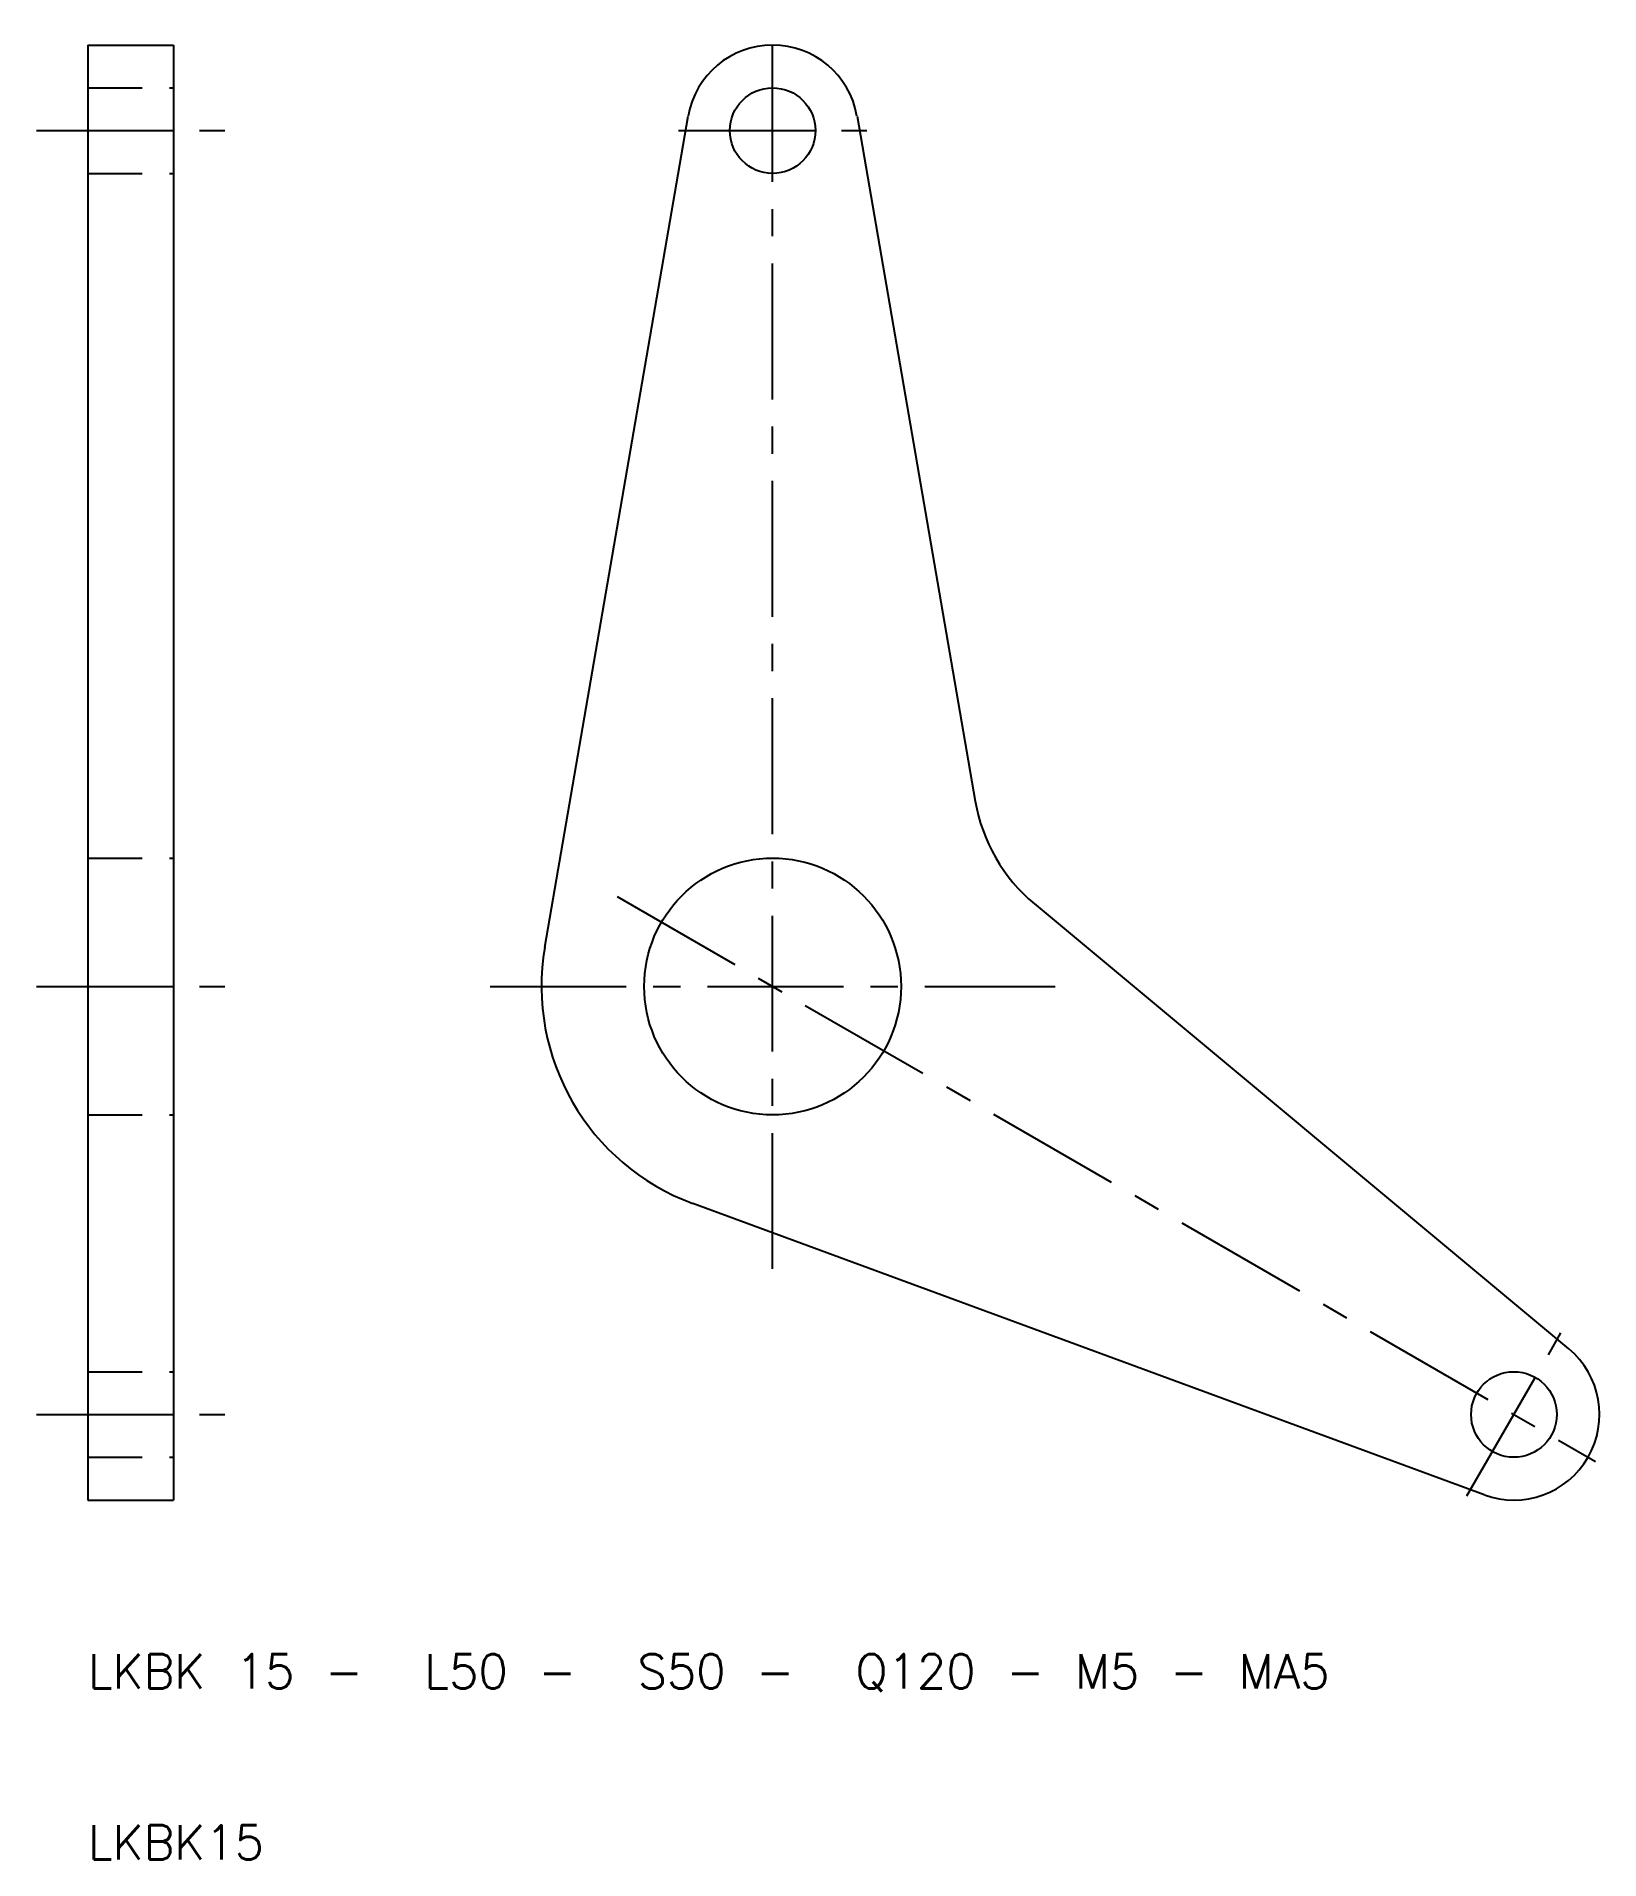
# Model space of a CAD drawing. Extents: x 7 to 98, y -1 to 105.
import ezdxf

# ---------------------------------------------------------------- set-up
doc = ezdxf.new("R2010")
doc.units = 0
doc.header["$LTSCALE"] = 0.25
doc.linetypes.add('CENTER', pattern=[50.8, 31.75, -6.35, 6.35, -6.35])
doc.linetypes.add('DASHED', pattern=[19.05, 12.7, -6.35])
doc.layers.get('0').update_dxf_attribs({"linetype": 'CONTINUOUS'})
doc.layers.add('CENTER', color=1, linetype='CENTER')
doc.styles.get("Standard").update_dxf_attribs({"font": 'txt.shx', "bigfont": 'extfont.shx'})

msp = doc.modelspace()

# ---------------------------------------------------------------- linework, layer by layer
for p, q in [((10, 105), (10, 20)), ((10, 105), (15, 105)), ((15, 105), (15, 20)), ((36.7, 52.3), (45.07, 100.85)), ((54.93, 100.85), (61.83, 60.82)), ((96.5, 28.84), (65.29, 54.84)), ((91.57, 20.31), (45.34, 37.33)), ((10, 20), (15, 20))]:
    msp.add_line(p, q)
at = {"color": 3, "linetype": 'DASHED'}
for p, q in [((10, 102.5), (15, 102.5)), ((10, 97.5), (15, 97.5)), ((10, 57.5), (15, 57.5)), ((10, 42.5), (15, 42.5)), ((10, 27.5), (15, 27.5)), ((10, 22.5), (15, 22.5))]:
    msp.add_line(p, q, dxfattribs=at)
for centre, radius in [((50, 100), 2.5), ((50, 50), 7.5), ((93.3, 25), 2.5)]:
    msp.add_circle(centre, radius)
for centre, radius, start, end in [((50, 100), 5, 9.7878, 170.2122), ((71.69, 62.52), 10, 189.7878, 230.2122), ((50, 50), 13.5, 170.2122, 249.7878), ((93.3, 25), 5, 249.7878, 50.2122)]:
    msp.add_arc(centre, radius, start, end)
at = {"layer": 'CENTER', "color": 1, "linetype": 'CENTER'}
for p, q in [((50, 33.5), (50, 105.5)), ((7, 100), (18, 100)), ((44.5, 100), (55.5, 100)), ((40.91, 55.25), (98.06, 22.25)), ((7, 50), (18, 50)), ((33.5, 50), (66.5, 50)), ((90.55, 20.24), (96.05, 29.76)), ((7, 25), (18, 25))]:
    msp.add_line(p, q, dxfattribs=at)

# ---------------------------------------------------------------- texts
for s, p in [('LKBK 15 -  L50 -  S50 -  Q120 - M5 - MA5', (10, 9)), ('LKBK15', (10, -1))]:
    msp.add_text(s, height=2).set_placement(p)

doc.saveas('drawing.dxf')
